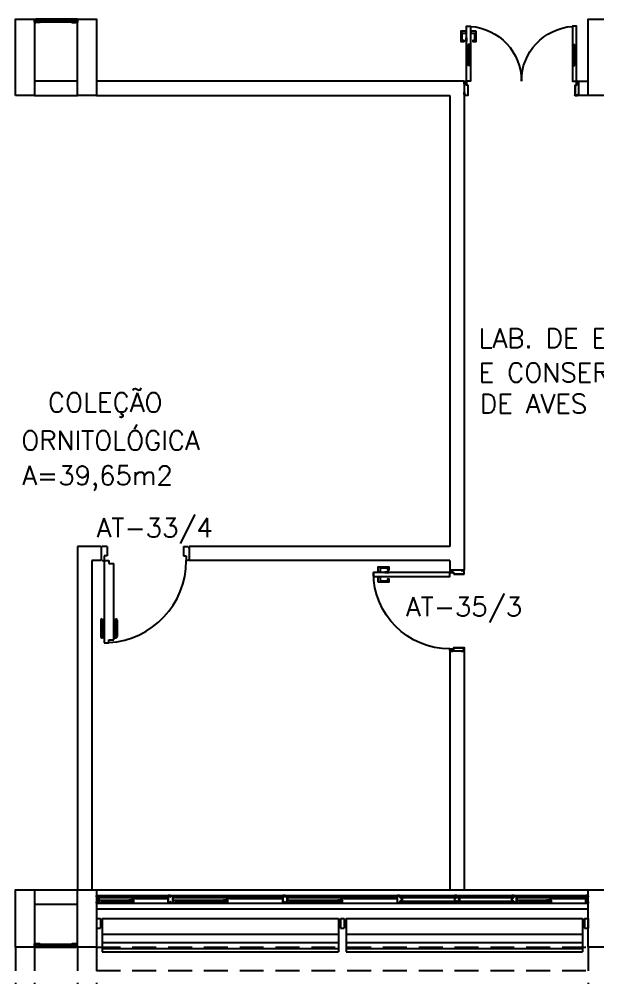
# Model space of a CAD drawing. Header units: millimetres. Extents: x 2686 to 2939, y 1294 to 1441.
# Drawn here: x 2772.31 to 2778.37, y 1304 to 1314.05 of the extents above; entities that cross this region are included whole.
import ezdxf

# ---------------------------------------------------------------- set-up
doc = ezdxf.new("R2010")
doc.units = ezdxf.units.MM
doc.linetypes.add('HIDDEN', pattern=[0.375, 0.25, -0.125])
for name, color, linetype in [('AR-ALV', 2, 'Continuous'), ('AR-ESQ', 1, 'Continuous'), ('AR-ESTC', 3, 'Continuous'), ('AR-PORTA', 1, 'Continuous'), ('AR-PROJ', 1, 'HIDDEN'), ('BR-LINHAS', 1, 'Continuous'), ('BR-MONTANTE', 242, 'Continuous'), ('BR-PAINEL', 1, 'Continuous'), ('BR-SUPORTE', 1, 'Continuous'), ('DT-ESQ-BAGUETE-C', 1, 'Continuous'), ('DT-ESQ-BAGUETE-V', 1, 'Continuous'), ('DT-ESQ-CHAPA DOBRADA-V', 1, 'Continuous'), ('DT-ESQ-MARCO-V', 1, 'Continuous'), ('DT-ESQ-PERFIL CADEIRA-C', 2, 'Continuous'), ('DT-ESQ-PERFIL CADEIRA-V', 2, 'Continuous'), ('DT-ESQ-PERFIL U SIMPLES-C', 2, 'Continuous'), ('DT-ESQ-PERFIL U-C', 2, 'Continuous'), ('DT-ESQ-PERFIL U-V', 1, 'Continuous'), ('DT-ESQ-VENEZIANA-C', 1, 'Continuous'), ('DT-ESQ-VENEZIANA-V', 1, 'Continuous'), ('DT-ESQ-VIDRO-C', 2, 'Continuous'), ('DT-ESQ-VIDRO-V', 71, 'Continuous'), ('DT-TXTMOD', 1, 'Continuous'), ('ENDEREÇO', 2, 'Continuous'), ('maçaneta', 1, 'Continuous'), ('mov', 1, 'Continuous'), ('PG-PROJ', 1, 'HIDDEN'), ('PM-PERFIL U-C', 2, 'Continuous'), ('PM-VIDRO', 2, 'Continuous'), ('pm1', 2, 'Continuous'), ('pm2', 2, 'Continuous'), ('TEXTO', 2, 'Continuous'), ('Área', 2, 'Continuous')]:
    doc.layers.add(name, color=color, linetype=linetype)
doc.styles.add('S10', font='simplex.shx', dxfattribs={"height": 0.1})
doc.styles.add('UNB-100', font='simplex.shx', dxfattribs={"height": 0.2})
doc.styles.add('UNB1-100', font='simplex.shx', dxfattribs={"height": 0.2})

# ---------------------------------------------------------------- blocks, each defined once
blk = doc.blocks.new('pe80-alv-01p')
at = {"layer": 'maçaneta'}
for p, q in [((-0.165, 0.775), (-0.165, 0.945)), ((-0.13, 0.96), (-0.15, 0.96)), ((-0.15, 0.76), (-0.15, 0.945)), ((-0.13, 0.945), (-0.15, 0.945)), ((-0.03, 0.96), (-0.01, 0.96)), ((-0.03, 0.945), (-0.01, 0.945)), ((-0.01, 0.76), (-0.01, 0.945)), ((0.005, 0.775), (0.005, 0.945))]:
    blk.add_line(p, q, dxfattribs=at)
for centre, start, end in [((-0.15, 0.945), 90, 180), ((-0.01, 0.945), 360, 90), ((-0.15, 0.775), 180, 270), ((-0.01, 0.775), 270, 360)]:
    blk.add_arc(centre, 0.015, start, end, dxfattribs=at)
at = {"layer": 'mov'}
blk.add_arc((-0.03, 0.15), 0.86, 93.333, 180, dxfattribs=at)
at = {"layer": 'pm1'}
for p, q in [((-0.03, 1.01), (-0.08, 1.01)), ((-0.08, 1.01), (-0.08, 0.98)), ((-0.03, 1.01), (-0.03, 1.01)), ((-0.03, 0.15), (-0.03, 1.01)), ((-0.13, 0.98), (-0.13, 0.18)), ((-0.08, 0.98), (-0.13, 0.98)), ((-0.91, 0.14), (-0.92, 0.14)), ((-0.92, 0.01), (-0.92, 0.14)), ((-0.91, 0.15), (-0.89, 0.15)), ((-0.91, 0.15), (-0.91, 0.14)), ((-0.89, 0.1), (-0.89, 0.15)), ((-0.08, 0.18), (-0.13, 0.18)), ((-0.08, 0.15), (-0.08, 0.18)), ((-0.03, 0.15), (-0.08, 0.15)), ((-0.01, 0.15), (-0.03, 0.15)), ((-0.03, 0.1), (-0.03, 0.15)), ((-0.03, 0.15), (-0.03, 0.15)), ((-0.01, 0.15), (-0.01, 0.14)), ((0.01, 0.15), (0.01, 0.15)), ((-0.91, 0.01), (-0.92, 0.01)), ((-0.91, 0), (-0.91, 0.01)), ((-0.86, 0.1), (-0.89, 0.1)), ((-0.86, 0), (-0.86, 0.1)), ((-0.86, 0), (-0.86, 0)), ((-0.06, 0), (-0.06, 0.1)), ((-0.06, 0.1), (-0.03, 0.1)), ((-0.06, 0), (-0.06, 0)), ((-0.06, 0), (-0.01, 0)), ((-0.01, 0), (-0.01, 0.01)), ((-0.86, 0), (-0.91, 0))]:
    blk.add_line(p, q, dxfattribs=at)
at = {"layer": 'pm2'}
for p, q in [((-0.01, 0.14), (0, 0.14)), ((0, 0.01), (0, 0.14)), ((-0.01, 0.01), (0, 0.01))]:
    blk.add_line(p, q, dxfattribs=at)
blk = doc.blocks.new('EF35-P')
at = {"layer": 'DT-ESQ-BAGUETE-C', "ltscale": 0.1}
for points in [[(0.422, -0.08), (0.409, -0.08), (0.409, -0.078), (0.422, -0.078, 0.414214), (0.422, -0.078), (0.422, -0.067, 0.414214), (0.422, -0.067), (0.409, -0.067), (0.409, -0.065), (0.422, -0.065, -0.414214), (0.424, -0.067), (0.424, -0.078, -0.414214)], [(0.702, -0.08), (0.715, -0.08), (0.715, -0.078), (0.702, -0.078, -0.414214), (0.702, -0.078), (0.702, -0.067, -0.414214), (0.702, -0.067), (0.715, -0.067), (0.715, -0.065), (0.702, -0.065, 0.414214), (0.7, -0.067), (0.7, -0.078, 0.414214)], [(1.41, -0.08), (1.396, -0.08), (1.396, -0.078), (1.409, -0.078, 0.414214), (1.41, -0.078), (1.41, -0.067, 0.414214), (1.409, -0.067), (1.396, -0.067), (1.396, -0.065), (1.41, -0.065, -0.414214), (1.411, -0.067), (1.411, -0.078, -0.414214)], [(1.901, -0.08), (1.915, -0.08), (1.915, -0.078), (1.902, -0.078, -0.414214), (1.901, -0.078), (1.901, -0.067, -0.414214), (1.902, -0.067), (1.915, -0.067), (1.915, -0.065), (1.901, -0.065, 0.414214), (1.9, -0.067), (1.9, -0.078, 0.414214)], [(2.61, -0.08), (2.596, -0.08), (2.596, -0.078), (2.609, -0.078, 0.414214), (2.61, -0.078), (2.61, -0.067, 0.414214), (2.609, -0.067), (2.596, -0.067), (2.596, -0.065), (2.61, -0.065, -0.414214), (2.611, -0.067), (2.611, -0.078, -0.414214)], [(3.101, -0.08), (3.115, -0.08), (3.115, -0.078), (3.102, -0.078, -0.414214), (3.101, -0.078), (3.101, -0.067, -0.414214), (3.102, -0.067), (3.115, -0.067), (3.115, -0.065), (3.101, -0.065, 0.414214), (3.1, -0.067), (3.1, -0.078, 0.414214)], [(4.797, -0.08), (4.784, -0.08), (4.784, -0.078), (4.797, -0.078, 0.414214), (4.797, -0.078), (4.797, -0.067, 0.414214), (4.797, -0.067), (4.784, -0.067), (4.784, -0.065), (4.797, -0.065, -0.414214), (4.799, -0.067), (4.799, -0.078, -0.414214)], [(5.076, -0.08), (5.09, -0.08), (5.09, -0.078), (5.077, -0.078, -0.414214), (5.076, -0.078), (5.076, -0.067, -0.414214), (5.077, -0.067), (5.09, -0.067), (5.09, -0.065), (5.076, -0.065, 0.414214), (5.075, -0.067), (5.075, -0.078, 0.414214)], [(0.073, -0.125), (0.06, -0.125), (0.06, -0.124), (0.073, -0.124, 0.414214), (0.073, -0.123), (0.073, -0.112, 0.414214), (0.073, -0.112), (0.06, -0.112), (0.06, -0.11), (0.073, -0.11, -0.414214), (0.075, -0.112), (0.075, -0.124, -0.414214)], [(0.339, -0.125), (0.352, -0.125), (0.352, -0.124), (0.339, -0.124, -0.414214), (0.339, -0.123), (0.339, -0.112, -0.414214), (0.339, -0.112), (0.352, -0.112), (0.352, -0.11), (0.339, -0.11, 0.414214), (0.337, -0.112), (0.337, -0.124, 0.414214)], [(0.848, -0.125), (0.835, -0.125), (0.835, -0.124), (0.848, -0.124, 0.414214), (0.848, -0.123), (0.848, -0.112, 0.414214), (0.848, -0.112), (0.835, -0.112), (0.835, -0.11), (0.848, -0.11, -0.414214), (0.85, -0.112), (0.85, -0.124, -0.414214)], [(1.326, -0.125), (1.34, -0.125), (1.34, -0.124), (1.327, -0.124, -0.414214), (1.326, -0.123), (1.326, -0.112, -0.414214), (1.327, -0.112), (1.34, -0.112), (1.34, -0.11), (1.326, -0.11, 0.414214), (1.325, -0.112), (1.325, -0.124, 0.414214)], [(2.048, -0.125), (2.035, -0.125), (2.035, -0.124), (2.048, -0.124, 0.414214), (2.048, -0.123), (2.048, -0.112, 0.414214), (2.048, -0.112), (2.035, -0.112), (2.035, -0.11), (2.048, -0.11, -0.414214), (2.05, -0.112), (2.05, -0.124, -0.414214)], [(2.526, -0.125), (2.54, -0.125), (2.54, -0.124), (2.527, -0.124, -0.414214), (2.526, -0.123), (2.526, -0.112, -0.414214), (2.527, -0.112), (2.54, -0.112), (2.54, -0.11), (2.526, -0.11, 0.414214), (2.525, -0.112), (2.525, -0.124, 0.414214)], [(4.448, -0.125), (4.435, -0.125), (4.435, -0.124), (4.448, -0.124, 0.414214), (4.448, -0.123), (4.448, -0.112, 0.414214), (4.448, -0.112), (4.435, -0.112), (4.435, -0.11), (4.448, -0.11, -0.414214), (4.45, -0.112), (4.45, -0.124, -0.414214)], [(4.714, -0.125), (4.727, -0.125), (4.727, -0.124), (4.714, -0.124, -0.414214), (4.714, -0.123), (4.714, -0.112, -0.414214), (4.714, -0.112), (4.727, -0.112), (4.727, -0.11), (4.714, -0.11, 0.414214), (4.712, -0.112), (4.712, -0.124, 0.414214)]]:
    blk.add_lwpolyline(points, format="xyb", close=True, dxfattribs=at)
at = {"layer": 'DT-ESQ-BAGUETE-V', "ltscale": 0.1}
for p, q in [((0.422, -0.065), (0.702, -0.065)), ((1.41, -0.065), (1.901, -0.065)), ((2.61, -0.065), (3.101, -0.065)), ((4.797, -0.065), (5.076, -0.065)), ((0.073, -0.11), (0.339, -0.11)), ((0.848, -0.11), (1.326, -0.11)), ((2.048, -0.11), (2.526, -0.11)), ((4.448, -0.11), (4.714, -0.11))]:
    blk.add_line(p, q, dxfattribs=at)
at = {"layer": 'DT-ESQ-CHAPA DOBRADA-V', "ltscale": 0.1}
for p, q in [((0.025, -0.077), (0.374, -0.077)), ((0.025, -0.08), (0.374, -0.08)), ((0.8, -0.077), (1.361, -0.077)), ((0.8, -0.08), (1.361, -0.08)), ((2, -0.077), (2.561, -0.077)), ((2, -0.08), (2.561, -0.08)), ((4.4, -0.077), (4.749, -0.077)), ((4.4, -0.08), (4.749, -0.08))]:
    blk.add_line(p, q, dxfattribs=at)
at = {"layer": 'DT-ESQ-MARCO-V', "ltscale": 0.1}
for p, q in [((3.198, -0.06), (3.751, -0.06)), ((3.798, -0.06), (4.351, -0.06)), ((3.198, -0.14), (3.751, -0.14)), ((3.798, -0.14), (4.351, -0.14))]:
    blk.add_line(p, q, dxfattribs=at)
at = {"layer": 'DT-ESQ-PERFIL CADEIRA-C', "ltscale": 0.1}
for p, q in [((0.376, -0.088), (0.422, -0.088)), ((0.75, -0.088), (0.702, -0.088)), ((1.363, -0.088), (1.41, -0.088)), ((1.95, -0.088), (1.901, -0.088)), ((2.563, -0.088), (2.61, -0.088)), ((3.15, -0.088), (3.101, -0.088)), ((4.751, -0.088), (4.797, -0.088)), ((5.125, -0.088), (5.076, -0.088)), ((0.025, -0.134), (0.073, -0.134)), ((0.385, -0.134), (0.339, -0.134)), ((0.8, -0.134), (0.848, -0.134)), ((1.373, -0.134), (1.326, -0.134)), ((2, -0.134), (2.048, -0.134)), ((2.573, -0.134), (2.526, -0.134)), ((4.4, -0.134), (4.448, -0.134)), ((4.76, -0.134), (4.714, -0.134))]:
    blk.add_line(p, q, dxfattribs=at)
for points in [[(0.422, -0.087, -1), (0.422, -0.09), (0.376, -0.09, -0.414214), (0.374, -0.088), (0.374, -0.067, -0.414214), (0.376, -0.065), (0.407, -0.065, -0.414214), (0.409, -0.067), (0.409, -0.087)], [(0.409, -0.088, -0.198913), (0.408, -0.088, -0.198913), (0.407, -0.087), (0.407, -0.067, 0.414214), (0.407, -0.067), (0.376, -0.067, 0.414214), (0.375, -0.067), (0.375, -0.088, 0.414214), (0.376, -0.088)], [(0.702, -0.09), (0.75, -0.09), (0.75, -0.088), (0.715, -0.088, 0.198912), (0.716, -0.088, 0.198913), (0.716, -0.087), (0.716, -0.067, -0.414214), (0.717, -0.067), (0.75, -0.067), (0.75, -0.065), (0.716, -0.065, 0.414214), (0.715, -0.067), (0.715, -0.078), (0.715, -0.08), (0.715, -0.087), (0.702, -0.087, 1)], [(1.41, -0.087, -1), (1.41, -0.09), (1.363, -0.09, -0.414214), (1.361, -0.088), (1.361, -0.067, -0.414214), (1.363, -0.065), (1.395, -0.065, -0.414214), (1.396, -0.067), (1.396, -0.087)], [(1.396, -0.088, -0.198913), (1.395, -0.088, -0.198913), (1.395, -0.087), (1.395, -0.067, 0.414214), (1.394, -0.067), (1.363, -0.067, 0.414214), (1.363, -0.067), (1.363, -0.088, 0.414214), (1.363, -0.088)], [(1.901, -0.09), (1.95, -0.09), (1.95, -0.088), (1.915, -0.088, 0.198912), (1.916, -0.088, 0.198913), (1.916, -0.087), (1.916, -0.067, -0.414214), (1.917, -0.067), (1.95, -0.067), (1.95, -0.065), (1.916, -0.065, 0.414214), (1.915, -0.067), (1.915, -0.078), (1.915, -0.08), (1.915, -0.087), (1.901, -0.087, 1)], [(2.61, -0.087, -1), (2.61, -0.09), (2.563, -0.09, -0.414214), (2.561, -0.088), (2.561, -0.067, -0.414214), (2.563, -0.065), (2.595, -0.065, -0.414214), (2.596, -0.067), (2.596, -0.087)], [(2.596, -0.088, -0.198913), (2.595, -0.088, -0.198913), (2.595, -0.087), (2.595, -0.067, 0.414214), (2.594, -0.067), (2.563, -0.067, 0.414214), (2.563, -0.067), (2.563, -0.088, 0.414214), (2.563, -0.088)], [(3.101, -0.09), (3.15, -0.09), (3.15, -0.088), (3.115, -0.088, 0.198912), (3.116, -0.088, 0.198913), (3.116, -0.087), (3.116, -0.067, -0.414214), (3.117, -0.067), (3.15, -0.067), (3.15, -0.065), (3.116, -0.065, 0.414214), (3.115, -0.067), (3.115, -0.078), (3.115, -0.08), (3.115, -0.087), (3.101, -0.087, 1)], [(4.797, -0.087, -1), (4.797, -0.09), (4.751, -0.09, -0.414214), (4.749, -0.088), (4.749, -0.067, -0.414214), (4.751, -0.065), (4.782, -0.065, -0.414214), (4.784, -0.067), (4.784, -0.087)], [(4.784, -0.088, -0.198913), (4.783, -0.088, -0.198913), (4.782, -0.087), (4.782, -0.067, 0.414214), (4.782, -0.067), (4.751, -0.067, 0.414214), (4.75, -0.067), (4.75, -0.088, 0.414214), (4.751, -0.088)], [(5.076, -0.09), (5.125, -0.09), (5.125, -0.088), (5.09, -0.088, 0.198912), (5.091, -0.088, 0.198913), (5.091, -0.087), (5.091, -0.067, -0.414214), (5.092, -0.067), (5.125, -0.067), (5.125, -0.065), (5.091, -0.065, 0.414214), (5.09, -0.067), (5.09, -0.078), (5.09, -0.08), (5.09, -0.087), (5.076, -0.087, 1)], [(0.073, -0.135), (0.025, -0.135), (0.025, -0.134), (0.06, -0.134, -0.198912), (0.059, -0.133, -0.198913), (0.058, -0.132), (0.058, -0.112, 0.414214), (0.058, -0.112), (0.025, -0.112), (0.025, -0.11), (0.058, -0.11, -0.414214), (0.06, -0.112), (0.06, -0.124), (0.06, -0.125), (0.06, -0.132), (0.073, -0.132, -1)], [(0.339, -0.132, 1), (0.339, -0.135), (0.385, -0.135, 0.414214), (0.387, -0.133), (0.387, -0.112, 0.414214), (0.385, -0.11), (0.354, -0.11, 0.414214), (0.352, -0.112), (0.352, -0.132)], [(0.352, -0.134, 0.198913), (0.354, -0.133, 0.198913), (0.354, -0.132), (0.354, -0.112, -0.414214), (0.354, -0.112), (0.385, -0.112, -0.414214), (0.386, -0.112), (0.386, -0.133, -0.414214), (0.385, -0.134)], [(0.848, -0.135), (0.8, -0.135), (0.8, -0.134), (0.835, -0.134, -0.198912), (0.834, -0.133, -0.198913), (0.833, -0.132), (0.833, -0.112, 0.414214), (0.833, -0.112), (0.8, -0.112), (0.8, -0.11), (0.833, -0.11, -0.414214), (0.835, -0.112), (0.835, -0.124), (0.835, -0.125), (0.835, -0.132), (0.848, -0.132, -1)], [(1.326, -0.132, 1), (1.326, -0.135), (1.373, -0.135, 0.414214), (1.375, -0.133), (1.375, -0.112, 0.414214), (1.373, -0.11), (1.341, -0.11, 0.414214), (1.34, -0.112), (1.34, -0.132)], [(1.34, -0.134, 0.198913), (1.341, -0.133, 0.198913), (1.341, -0.132), (1.341, -0.112, -0.414214), (1.342, -0.112), (1.373, -0.112, -0.414214), (1.373, -0.112), (1.373, -0.133, -0.414214), (1.373, -0.134)], [(2.048, -0.135), (2, -0.135), (2, -0.134), (2.035, -0.134, -0.198912), (2.034, -0.133, -0.198913), (2.033, -0.132), (2.033, -0.112, 0.414214), (2.033, -0.112), (2, -0.112), (2, -0.11), (2.033, -0.11, -0.414214), (2.035, -0.112), (2.035, -0.124), (2.035, -0.125), (2.035, -0.132), (2.048, -0.132, -1)], [(2.526, -0.132, 1), (2.526, -0.135), (2.573, -0.135, 0.414214), (2.575, -0.133), (2.575, -0.112, 0.414214), (2.573, -0.11), (2.541, -0.11, 0.414214), (2.54, -0.112), (2.54, -0.132)], [(2.54, -0.134, 0.198913), (2.541, -0.133, 0.198913), (2.541, -0.132), (2.541, -0.112, -0.414214), (2.542, -0.112), (2.573, -0.112, -0.414214), (2.573, -0.112), (2.573, -0.133, -0.414214), (2.573, -0.134)], [(4.448, -0.135), (4.4, -0.135), (4.4, -0.134), (4.435, -0.134, -0.198912), (4.434, -0.133, -0.198913), (4.433, -0.132), (4.433, -0.112, 0.414214), (4.433, -0.112), (4.4, -0.112), (4.4, -0.11), (4.433, -0.11, -0.414214), (4.435, -0.112), (4.435, -0.124), (4.435, -0.125), (4.435, -0.132), (4.448, -0.132, -1)], [(4.714, -0.132, 1), (4.714, -0.135), (4.76, -0.135, 0.414214), (4.762, -0.133), (4.762, -0.112, 0.414214), (4.76, -0.11), (4.729, -0.11, 0.414214), (4.727, -0.112), (4.727, -0.132)], [(4.727, -0.134, 0.198913), (4.729, -0.133, 0.198913), (4.729, -0.132), (4.729, -0.112, -0.414214), (4.729, -0.112), (4.76, -0.112, -0.414214), (4.761, -0.112), (4.761, -0.133, -0.414214), (4.76, -0.134)]]:
    blk.add_lwpolyline(points, format="xyb", close=True, dxfattribs=at)
at = {"layer": 'DT-ESQ-PERFIL CADEIRA-V', "ltscale": 0.1}
for p, q in [((0.407, -0.09), (0.702, -0.09)), ((1.395, -0.09), (1.901, -0.09)), ((2.595, -0.09), (3.101, -0.09)), ((4.782, -0.09), (5.076, -0.09)), ((0.073, -0.135), (0.339, -0.135)), ((0.848, -0.135), (1.326, -0.135)), ((2.048, -0.135), (2.526, -0.135)), ((4.448, -0.135), (4.714, -0.135))]:
    blk.add_line(p, q, dxfattribs=at)
at = {"layer": 'DT-ESQ-PERFIL U SIMPLES-C', "ltscale": 0.1}
for points in [[(0.376, -0.102), (0.384, -0.102), (0.384, -0.1), (0.376, -0.1, -0.414214), (0.375, -0.1), (0.375, -0.092, -0.414214), (0.376, -0.091), (0.384, -0.091), (0.384, -0.09), (0.376, -0.09, 0.414214), (0.374, -0.092), (0.374, -0.1, 0.414214)], [(0.385, -0.098), (0.377, -0.098), (0.377, -0.1), (0.385, -0.1, -0.414214), (0.386, -0.1), (0.386, -0.108, -0.414214), (0.385, -0.108), (0.377, -0.108), (0.377, -0.11), (0.385, -0.11, 0.414214), (0.387, -0.108), (0.387, -0.1, 0.414214)], [(1.363, -0.102), (1.371, -0.102), (1.371, -0.1), (1.363, -0.1, -0.414214), (1.363, -0.1), (1.363, -0.092, -0.414214), (1.363, -0.091), (1.371, -0.091), (1.371, -0.09), (1.363, -0.09, 0.414214), (1.361, -0.092), (1.361, -0.1, 0.414214)], [(1.373, -0.098), (1.365, -0.098), (1.365, -0.1), (1.373, -0.1, -0.414214), (1.373, -0.1), (1.373, -0.108, -0.414214), (1.373, -0.108), (1.365, -0.108), (1.365, -0.11), (1.373, -0.11, 0.414214), (1.375, -0.108), (1.375, -0.1, 0.414214)], [(2.563, -0.102), (2.571, -0.102), (2.571, -0.1), (2.563, -0.1, -0.414214), (2.563, -0.1), (2.563, -0.092, -0.414214), (2.563, -0.091), (2.571, -0.091), (2.571, -0.09), (2.563, -0.09, 0.414214), (2.561, -0.092), (2.561, -0.1, 0.414214)], [(2.573, -0.098), (2.565, -0.098), (2.565, -0.1), (2.573, -0.1, -0.414214), (2.573, -0.1), (2.573, -0.108, -0.414214), (2.573, -0.108), (2.565, -0.108), (2.565, -0.11), (2.573, -0.11, 0.414214), (2.575, -0.108), (2.575, -0.1, 0.414214)], [(4.751, -0.102), (4.759, -0.102), (4.759, -0.1), (4.751, -0.1, -0.414214), (4.75, -0.1), (4.75, -0.092, -0.414214), (4.751, -0.091), (4.759, -0.091), (4.759, -0.09), (4.751, -0.09, 0.414214), (4.749, -0.092), (4.749, -0.1, 0.414214)], [(4.76, -0.098), (4.752, -0.098), (4.752, -0.1), (4.76, -0.1, -0.414214), (4.761, -0.1), (4.761, -0.108, -0.414214), (4.76, -0.108), (4.752, -0.108), (4.752, -0.11), (4.76, -0.11, 0.414214), (4.762, -0.108), (4.762, -0.1, 0.414214)]]:
    blk.add_lwpolyline(points, format="xyb", close=True, dxfattribs=at)
at = {"layer": 'DT-ESQ-PERFIL U-C', "ltscale": 0.1}
for points in [[(0, -0.062, -0.414214), (0.001, -0.06), (0.023, -0.06, -0.414214), (0.025, -0.062), (0.025, -0.138, -0.414214), (0.023, -0.14), (0.001, -0.14, -0.414214), (0, -0.138), (0, -0.125), (0.001, -0.125), (0.001, -0.138, 0.414214), (0.002, -0.138), (0.023, -0.138, 0.414214), (0.023, -0.138), (0.023, -0.062, 0.414214), (0.023, -0.062), (0.002, -0.062, 0.414214), (0.001, -0.062), (0.001, -0.075), (0, -0.075)], [(0.775, -0.062, 0.414214), (0.773, -0.06), (0.751, -0.06, 0.414214), (0.75, -0.062), (0.75, -0.138, 0.414214), (0.751, -0.14), (0.773, -0.14, 0.414214), (0.775, -0.138), (0.775, -0.125), (0.773, -0.125), (0.773, -0.138, -0.414214), (0.773, -0.138), (0.752, -0.138, -0.414214), (0.751, -0.138), (0.751, -0.062, -0.414214), (0.752, -0.062), (0.773, -0.062, -0.414214), (0.773, -0.062), (0.773, -0.075), (0.775, -0.075)], [(0.775, -0.062, -0.414214), (0.776, -0.06), (0.798, -0.06, -0.414214), (0.8, -0.062), (0.8, -0.138, -0.414214), (0.798, -0.14), (0.776, -0.14, -0.414214), (0.775, -0.138), (0.775, -0.125), (0.776, -0.125), (0.776, -0.138, 0.414214), (0.777, -0.138), (0.798, -0.138, 0.414214), (0.798, -0.138), (0.798, -0.062, 0.414214), (0.798, -0.062), (0.777, -0.062, 0.414214), (0.776, -0.062), (0.776, -0.075), (0.775, -0.075)], [(1.975, -0.062, 0.414214), (1.973, -0.06), (1.951, -0.06, 0.414214), (1.95, -0.062), (1.95, -0.138, 0.414214), (1.951, -0.14), (1.973, -0.14, 0.414214), (1.975, -0.138), (1.975, -0.125), (1.973, -0.125), (1.973, -0.138, -0.414214), (1.973, -0.138), (1.952, -0.138, -0.414214), (1.951, -0.138), (1.951, -0.062, -0.414214), (1.952, -0.062), (1.973, -0.062, -0.414214), (1.973, -0.062), (1.973, -0.075), (1.975, -0.075)], [(1.975, -0.062, -0.414214), (1.976, -0.06), (1.998, -0.06, -0.414214), (2, -0.062), (2, -0.138, -0.414214), (1.998, -0.14), (1.976, -0.14, -0.414214), (1.975, -0.138), (1.975, -0.125), (1.976, -0.125), (1.976, -0.138, 0.414214), (1.977, -0.138), (1.998, -0.138, 0.414214), (1.998, -0.138), (1.998, -0.062, 0.414214), (1.998, -0.062), (1.977, -0.062, 0.414214), (1.976, -0.062), (1.976, -0.075), (1.975, -0.075)], [(3.175, -0.062, 0.414214), (3.173, -0.06), (3.151, -0.06, 0.414214), (3.15, -0.062), (3.15, -0.138, 0.414214), (3.151, -0.14), (3.173, -0.14, 0.414214), (3.175, -0.138), (3.175, -0.125), (3.173, -0.125), (3.173, -0.138, -0.414214), (3.173, -0.138), (3.152, -0.138, -0.414214), (3.151, -0.138), (3.151, -0.062, -0.414214), (3.152, -0.062), (3.173, -0.062, -0.414214), (3.173, -0.062), (3.173, -0.075), (3.175, -0.075)], [(3.2, -0.129), (3.2, -0.138, -0.414214), (3.198, -0.14), (3.176, -0.14, -0.414214), (3.175, -0.138), (3.175, -0.125), (3.176, -0.125), (3.176, -0.138, 0.414214), (3.177, -0.138), (3.198, -0.138, 0.414214), (3.198, -0.138), (3.198, -0.129), (3.185, -0.129, -0.414214), (3.184, -0.127), (3.184, -0.117, -0.414214), (3.185, -0.116), (3.198, -0.116), (3.198, -0.084), (3.185, -0.084, -0.414214), (3.184, -0.083), (3.184, -0.073, -0.414214), (3.185, -0.071), (3.198, -0.071), (3.198, -0.062, 0.414214), (3.198, -0.062), (3.177, -0.062, 0.414214), (3.176, -0.062), (3.176, -0.075), (3.175, -0.075), (3.175, -0.062, -0.414214), (3.176, -0.06), (3.198, -0.06, -0.414214), (3.2, -0.062), (3.2, -0.071, -0.414214), (3.198, -0.073), (3.185, -0.073), (3.185, -0.083), (3.198, -0.083), (3.198, -0.083, -0.414214), (3.2, -0.084), (3.2, -0.116, -0.414214), (3.198, -0.117), (3.198, -0.117), (3.185, -0.117), (3.185, -0.127), (3.198, -0.127, -0.414214)], [(3.75, -0.129), (3.75, -0.138, 0.414214), (3.751, -0.14), (3.773, -0.14, 0.414214), (3.775, -0.138), (3.775, -0.125), (3.773, -0.125), (3.773, -0.138, -0.414214), (3.773, -0.138), (3.752, -0.138, -0.414214), (3.751, -0.138), (3.751, -0.129), (3.764, -0.129, 0.414214), (3.766, -0.127), (3.766, -0.117, 0.414214), (3.764, -0.116), (3.751, -0.116), (3.751, -0.084), (3.764, -0.084, 0.414214), (3.766, -0.083), (3.766, -0.073, 0.414214), (3.764, -0.071), (3.751, -0.071), (3.751, -0.062, -0.414214), (3.752, -0.062), (3.773, -0.062, -0.414214), (3.773, -0.062), (3.773, -0.075), (3.775, -0.075), (3.775, -0.062, 0.414214), (3.773, -0.06), (3.751, -0.06, 0.414214), (3.75, -0.062), (3.75, -0.071, 0.414214), (3.751, -0.073), (3.764, -0.073), (3.764, -0.083), (3.751, -0.083), (3.751, -0.083, 0.414214), (3.75, -0.084), (3.75, -0.116, 0.414214), (3.751, -0.117), (3.751, -0.117), (3.764, -0.117), (3.764, -0.127), (3.751, -0.127, 0.414214)], [(3.8, -0.129), (3.8, -0.138, -0.414214), (3.798, -0.14), (3.776, -0.14, -0.414214), (3.775, -0.138), (3.775, -0.125), (3.776, -0.125), (3.776, -0.138, 0.414214), (3.777, -0.138), (3.798, -0.138, 0.414214), (3.798, -0.138), (3.798, -0.129), (3.785, -0.129, -0.414214), (3.784, -0.127), (3.784, -0.117, -0.414214), (3.785, -0.116), (3.798, -0.116), (3.798, -0.084), (3.785, -0.084, -0.414214), (3.784, -0.083), (3.784, -0.073, -0.414214), (3.785, -0.071), (3.798, -0.071), (3.798, -0.062, 0.414214), (3.798, -0.062), (3.777, -0.062, 0.414214), (3.776, -0.062), (3.776, -0.075), (3.775, -0.075), (3.775, -0.062, -0.414214), (3.776, -0.06), (3.798, -0.06, -0.414214), (3.8, -0.062), (3.8, -0.071, -0.414214), (3.798, -0.073), (3.785, -0.073), (3.785, -0.083), (3.798, -0.083), (3.798, -0.083, -0.414214), (3.8, -0.084), (3.8, -0.116, -0.414214), (3.798, -0.117), (3.798, -0.117), (3.785, -0.117), (3.785, -0.127), (3.798, -0.127, -0.414214)], [(4.35, -0.129), (4.35, -0.138, 0.414214), (4.351, -0.14), (4.373, -0.14, 0.414214), (4.375, -0.138), (4.375, -0.125), (4.373, -0.125), (4.373, -0.138, -0.414214), (4.373, -0.138), (4.352, -0.138, -0.414214), (4.351, -0.138), (4.351, -0.129), (4.364, -0.129, 0.414214), (4.366, -0.127), (4.366, -0.117, 0.414214), (4.364, -0.116), (4.351, -0.116), (4.351, -0.084), (4.364, -0.084, 0.414214), (4.366, -0.083), (4.366, -0.073, 0.414214), (4.364, -0.071), (4.351, -0.071), (4.351, -0.062, -0.414214), (4.352, -0.062), (4.373, -0.062, -0.414214), (4.373, -0.062), (4.373, -0.075), (4.375, -0.075), (4.375, -0.062, 0.414214), (4.373, -0.06), (4.351, -0.06, 0.414214), (4.35, -0.062), (4.35, -0.071, 0.414214), (4.351, -0.073), (4.364, -0.073), (4.364, -0.083), (4.351, -0.083), (4.351, -0.083, 0.414214), (4.35, -0.084), (4.35, -0.116, 0.414214), (4.351, -0.117), (4.351, -0.117), (4.364, -0.117), (4.364, -0.127), (4.351, -0.127, 0.414214)], [(4.375, -0.062, -0.414214), (4.376, -0.06), (4.398, -0.06, -0.414214), (4.4, -0.062), (4.4, -0.138, -0.414214), (4.398, -0.14), (4.376, -0.14, -0.414214), (4.375, -0.138), (4.375, -0.125), (4.376, -0.125), (4.376, -0.138, 0.414214), (4.377, -0.138), (4.398, -0.138, 0.414214), (4.398, -0.138), (4.398, -0.062, 0.414214), (4.398, -0.062), (4.377, -0.062, 0.414214), (4.376, -0.062), (4.376, -0.075), (4.375, -0.075)], [(5.15, -0.062, 0.414214), (5.148, -0.06), (5.126, -0.06, 0.414214), (5.125, -0.062), (5.125, -0.138, 0.414214), (5.126, -0.14), (5.148, -0.14, 0.414214), (5.15, -0.138), (5.15, -0.125), (5.148, -0.125), (5.148, -0.138, -0.414214), (5.148, -0.138), (5.127, -0.138, -0.414214), (5.126, -0.138), (5.126, -0.062, -0.414214), (5.127, -0.062), (5.148, -0.062, -0.414214), (5.148, -0.062), (5.148, -0.075), (5.15, -0.075)]]:
    blk.add_lwpolyline(points, format="xyb", close=True, dxfattribs=at)
at = {"layer": 'DT-ESQ-PERFIL U-V', "ltscale": 0.1}
for p, q in [((0.023, -0.06), (0.751, -0.06)), ((0.798, -0.06), (1.951, -0.06)), ((1.998, -0.06), (3.151, -0.06)), ((4.398, -0.06), (5.126, -0.06)), ((0.023, -0.14), (0.751, -0.14)), ((0.798, -0.14), (1.951, -0.14)), ((1.998, -0.14), (3.151, -0.14)), ((4.398, -0.14), (5.126, -0.14))]:
    blk.add_line(p, q, dxfattribs=at)
at = {"layer": 'DT-ESQ-VIDRO-C', "ltscale": 0.1}
for points in [[(0.712, -0.085), (0.712, -0.082), (0.411, -0.082), (0.411, -0.085)], [(1.912, -0.085), (1.912, -0.082), (1.399, -0.082), (1.399, -0.085)], [(3.112, -0.085), (3.112, -0.082), (2.599, -0.082), (2.599, -0.085)], [(3.762, -0.081), (3.762, -0.075), (3.187, -0.075), (3.187, -0.081)], [(4.362, -0.081), (4.362, -0.075), (3.787, -0.075), (3.787, -0.081)], [(5.087, -0.085), (5.087, -0.082), (4.786, -0.082), (4.786, -0.085)], [(0.063, -0.13), (0.063, -0.127), (0.349, -0.127), (0.349, -0.13)], [(0.838, -0.13), (0.838, -0.127), (1.337, -0.127), (1.337, -0.13)], [(2.038, -0.13), (2.038, -0.127), (2.537, -0.127), (2.537, -0.13)], [(4.438, -0.13), (4.438, -0.127), (4.724, -0.127), (4.724, -0.13)]]:
    blk.add_lwpolyline(points, close=True, dxfattribs=at)
at = {"layer": 'DT-ESQ-VIDRO-V', "ltscale": 0.1}
for points in [[(3.762, -0.119), (3.762, -0.125), (3.187, -0.125), (3.187, -0.119)], [(4.362, -0.119), (4.362, -0.125), (3.787, -0.125), (3.787, -0.119)]]:
    blk.add_lwpolyline(points, close=True, dxfattribs=at)
at = {"layer": 'DT-TXTMOD', "ltscale": 0.1, "style": 'S10', "flags": 3}
for tag, p in [('M01', (0.025, -0.28)), ('M02', (0.325, -0.28)), ('M03', (0.627, -0.28)), ('M04', (0.929, -0.28)), ('M05', (1.231, -0.28)), ('M06', (1.532, -0.28)), ('M07', (1.834, -0.28)), ('M08', (2.136, -0.28)), ('M09', (2.438, -0.28)), ('M10', (2.739, -0.28)), ('M11', (3.041, -0.28)), ('M12', (3.343, -0.28)), ('M13', (3.645, -0.28)), ('M14', (3.946, -0.28)), ('M15', (4.248, -0.28)), ('M16', (4.55, -0.28)), ('M17', (4.852, -0.28))]:
    blk.add_attdef(tag, p, '', height=0.1, dxfattribs=at)
blk = doc.blocks.new('EF01-P')
at = {"layer": 'DT-ESQ-BAGUETE-C', "ltscale": 0.1}
for points in [[(0.002, 0.035), (0.015, 0.035), (0.015, 0.033), (0.002, 0.033), (0.002, 0.005), (0.015, 0.005), (0.015, 0.004), (0.002, 0.004, -0.414214), (0, 0.005), (0, 0.033, -0.414214)], [(0.448, 0.035), (0.435, 0.035), (0.435, 0.033), (0.448, 0.033), (0.448, 0.005), (0.435, 0.005), (0.435, 0.004), (0.448, 0.004, 0.414214), (0.45, 0.005), (0.45, 0.033, 0.414214)]]:
    blk.add_lwpolyline(points, format="xyb", close=True, dxfattribs=at)
at = {"layer": 'DT-ESQ-PERFIL CADEIRA-C', "ltscale": 0.1}
for points in [[(0.01, 0.002), (0.01, 0.003), (0.002, 0.003, 1), (0.002, 0), (0.015, 0, 0.414214), (0.016, 0.002), (0.016, 0.033), (0.043, 0.033)], [(0.043, 0.006), (0.018, 0.006), (0.018, 0.016), (0.016, 0.016), (0.016, 0.006, 0.414214), (0.018, 0.005), (0.043, 0.005), (0.056, 0.005, 1), (0.056, 0.008), (0.043, 0.008), (0.043, 0.02), (0.043, 0.032), (0.056, 0.032, 1), (0.056, 0.035), (0.043, 0.035), (0.016, 0.035, 0.414214), (0.015, 0.033), (0.015, 0.002), (0.002, 0.002)], [(0.041, 0.02), (0.041, 0.032, -0.414214), (0.043, 0.033), (0.056, 0.033)], [(0.041, 0.02), (0.041, 0.008, 0.414214), (0.043, 0.006), (0.056, 0.006)], [(0.407, 0.006), (0.432, 0.006), (0.432, 0.016), (0.433, 0.016), (0.433, 0.006, -0.414214), (0.432, 0.005), (0.407, 0.005), (0.394, 0.005, -1), (0.394, 0.008), (0.407, 0.008), (0.407, 0.02), (0.407, 0.032), (0.394, 0.032, -1), (0.394, 0.035), (0.407, 0.035), (0.433, 0.035, -0.414214), (0.435, 0.033), (0.435, 0.002), (0.448, 0.002)], [(0.408, 0.02), (0.408, 0.032, 0.414214), (0.407, 0.033), (0.394, 0.033)], [(0.408, 0.02), (0.408, 0.008, -0.414214), (0.407, 0.006), (0.394, 0.006)], [(0.44, 0.002), (0.44, 0.003), (0.448, 0.003, -1), (0.448, 0), (0.435, 0, -0.414214), (0.433, 0.002), (0.433, 0.033), (0.407, 0.033)]]:
    blk.add_lwpolyline(points, format="xyb", dxfattribs=at)
at = {"layer": 'DT-ESQ-PERFIL CADEIRA-V', "ltscale": 0.1}
blk.add_line((0.015, 0), (0.435, 0), dxfattribs=at)
at = {"layer": 'DT-ESQ-VENEZIANA-C', "ltscale": 0.1}
for p, q in [((0.043, 0.011), (0.407, 0.011)), ((0.043, 0.009), (0.407, 0.009))]:
    blk.add_line(p, q, dxfattribs=at)
at = {"layer": 'DT-ESQ-VENEZIANA-V', "ltscale": 0.1}
blk.add_line((0.043, 0.031), (0.407, 0.031), dxfattribs=at)
blk = doc.blocks.new('BR-MODULO1')
at = {"layer": 'BR-LINHAS'}
for p, q in [((0.06, -0.265), (2.535, -0.265)), ((2.615, -0.265), (5.09, -0.265)), ((0.06, -0.352), (2.535, -0.352)), ((2.615, -0.352), (5.09, -0.352)), ((0.06, -0.415), (2.535, -0.415)), ((2.615, -0.415), (5.09, -0.415))]:
    blk.add_line(p, q, dxfattribs=at)
at = {"layer": 'BR-MONTANTE'}
for p, q in [((0, -0.1), (0, -0.2)), ((0, -0.1), (0.04, -0.1)), ((0.04, -0.1), (0.04, -0.2)), ((2.555, -0.1), (2.595, -0.1)), ((2.555, -0.1), (2.555, -0.2)), ((2.595, -0.1), (2.595, -0.2)), ((5.11, -0.1), (5.11, -0.2)), ((5.11, -0.1), (5.15, -0.1)), ((5.15, -0.1), (5.15, -0.2)), ((0, -0.2), (0.04, -0.2)), ((2.555, -0.2), (2.595, -0.2)), ((5.11, -0.2), (5.15, -0.2))]:
    blk.add_line(p, q, dxfattribs=at)
at = {"layer": 'BR-PAINEL'}
for p, q in [((0.06, -0.1), (2.535, -0.1)), ((0.06, -0.1), (0.06, -0.45)), ((2.535, -0.1), (2.535, -0.45)), ((2.615, -0.1), (2.615, -0.45)), ((2.615, -0.1), (5.09, -0.1)), ((5.09, -0.1), (5.09, -0.45)), ((0.06, -0.45), (2.535, -0.45)), ((2.615, -0.45), (5.09, -0.45))]:
    blk.add_line(p, q, dxfattribs=at)
at = {"layer": 'BR-SUPORTE'}
for p, q in [((0.04, -0.14), (0.06, -0.14)), ((0.04, -0.16), (0.06, -0.16)), ((0.05, -0.14), (0.05, -0.16)), ((2.535, -0.14), (2.555, -0.14)), ((2.535, -0.16), (2.555, -0.16)), ((2.545, -0.14), (2.545, -0.16)), ((2.615, -0.14), (2.595, -0.14)), ((2.615, -0.16), (2.595, -0.16)), ((2.605, -0.14), (2.605, -0.16)), ((5.09, -0.14), (5.11, -0.14)), ((5.09, -0.16), (5.11, -0.16)), ((5.1, -0.14), (5.1, -0.16))]:
    blk.add_line(p, q, dxfattribs=at)
blk = doc.blocks.new('PG-MODULO1-PJ-B')
at = {"layer": 'PG-PROJ'}
for p, q in [((0, 0), (0, -3)), ((5.55, 0), (5.55, -3)), ((0.2, 0), (5.35, 0)), ((0.2, 0), (0.2, -3)), ((5.35, 0), (5.35, -3)), ((0.2, -0.245), (5.35, -0.245)), ((0.2, -0.555), (5.35, -0.555)), ((0.2, -0.685), (5.35, -0.685)), ((0.2, -0.995), (5.35, -0.995)), ((0.2, -1.125), (5.35, -1.125)), ((0.2, -1.435), (5.35, -1.435)), ((0.2, -1.565), (5.35, -1.565)), ((0.2, -1.875), (5.35, -1.875)), ((0.2, -2.005), (5.35, -2.005)), ((0.2, -2.315), (5.35, -2.315)), ((0.2, -2.445), (5.35, -2.445)), ((0.2, -2.755), (5.35, -2.755)), ((0.2, -3), (0, -3)), ((5.35, -3), (5.55, -3))]:
    blk.add_line(p, q, dxfattribs=at)
blk = doc.blocks.new('marco-d')
at = {"layer": 'PM-PERFIL U-C'}
for p, q in [((-0.013, 0), (-0.001, 0)), ((-0.025, -0.03), (-0.025, -0.011)), ((-0.023, -0.03), (-0.025, -0.03)), ((-0.023, -0.01), (-0.015, -0.01)), ((-0.014, -0.012), (-0.023, -0.012)), ((-0.023, -0.012), (-0.023, -0.03)), ((-0.015, -0.01), (-0.015, -0.001)), ((-0.002, -0.002), (-0.013, -0.002)), ((-0.013, -0.002), (-0.013, -0.01)), ((-0.002, -0.041), (-0.002, -0.002)), ((0.013, -0.043), (-0.001, -0.043)), ((0, -0.001), (0, -0.041)), ((0.013, -0.041), (0, -0.041)), ((0.013, -0.043), (0.013, -0.148)), ((0.015, -0.042), (0.015, -0.148)), ((-0.025, -0.138), (-0.025, -0.12)), ((-0.025, -0.12), (-0.023, -0.12)), ((-0.023, -0.12), (-0.023, -0.138)), ((-0.023, -0.138), (-0.014, -0.138)), ((-0.015, -0.14), (-0.023, -0.14)), ((-0.015, -0.148), (-0.015, -0.14)), ((-0.013, -0.139), (-0.013, -0.148)), ((-0.013, -0.148), (0.013, -0.148)), ((0.013, -0.15), (-0.013, -0.15))]:
    blk.add_line(p, q, dxfattribs=at)
for centre, start, end in [((-0.013, -0.001), 90, 180), ((-0.001, -0.001), 360, 90), ((-0.023, -0.011), 90, 180), ((-0.014, -0.01), 270, 0), ((-0.001, -0.041), 180, 270), ((0.013, -0.042), 0, 90), ((-0.023, -0.138), 180, 270), ((-0.013, -0.148), 180, 270), ((-0.014, -0.139), 0, 90), ((0.013, -0.148), 269.9386, 0)]:
    blk.add_arc(centre, 0.0015, start, end, dxfattribs=at)
blk = doc.blocks.new('marco-e')
at = {"layer": 'PM-PERFIL U-C'}
for p, q in [((-0.015, -0.043), (-0.015, -0.149)), ((-0.013, -0.041), (0, -0.041)), ((-0.013, -0.043), (0.001, -0.043)), ((-0.013, -0.043), (-0.013, -0.148)), ((0, -0.002), (0, -0.041)), ((0.014, 0), (0.002, 0)), ((0.002, -0.042), (0.002, -0.002)), ((0.002, -0.002), (0.013, -0.002)), ((0.013, -0.002), (0.013, -0.011)), ((0.015, -0.01), (0.015, -0.002)), ((0.024, -0.01), (0.015, -0.01)), ((0.015, -0.012), (0.023, -0.012)), ((0.023, -0.012), (0.023, -0.03)), ((0.023, -0.03), (0.025, -0.03)), ((0.025, -0.03), (0.025, -0.012)), ((0.013, -0.148), (-0.013, -0.148)), ((-0.013, -0.15), (0.014, -0.15)), ((0.013, -0.14), (0.013, -0.148)), ((0.023, -0.138), (0.015, -0.138)), ((0.015, -0.14), (0.024, -0.14)), ((0.015, -0.149), (0.015, -0.14)), ((0.025, -0.12), (0.023, -0.12)), ((0.023, -0.12), (0.023, -0.138)), ((0.025, -0.139), (0.025, -0.12))]:
    blk.add_line(p, q, dxfattribs=at)
for centre, start, end in [((-0.013, -0.043), 90, 180), ((0.002, -0.002), 90, 180), ((0.001, -0.042), 270, 0), ((0.015, -0.011), 180, 270), ((0.014, -0.002), 0, 90), ((0.024, -0.012), 0, 90), ((-0.013, -0.149), 180, 270.0614), ((0.015, -0.14), 90, 180), ((0.014, -0.149), 270, 0), ((0.024, -0.139), 270, 0)]:
    blk.add_arc(centre, 0.0015, start, end, dxfattribs=at)
blk = doc.blocks.new('PM6V-B')
at = {"layer": 'maçaneta'}
for points in [[(1.075, 0.675), (1.13, 0.675), (1.13, 0.655), (1.091, 0.655, 0.414214), (1.09, 0.654), (1.09, 0.575), (1.11, 0.575), (1.11, 0.565), (1.075, 0.565)], [(1.18, 0.675), (1.235, 0.675), (1.235, 0.565), (1.2, 0.565), (1.2, 0.575), (1.22, 0.575), (1.22, 0.654, 0.414214), (1.218, 0.655), (1.18, 0.655)]]:
    blk.add_lwpolyline(points, format="xyb", close=True, dxfattribs=at)
for points in [[(1.13, 0.565), (1.13, 0.605), (1.135, 0.605), (1.135, 0.565)], [(1.18, 0.565), (1.18, 0.605), (1.175, 0.605), (1.175, 0.565)]]:
    blk.add_lwpolyline(points, close=True, dxfattribs=at)
at = {"layer": 'mov'}
for centre, start, end in [((0.025, 0.151), 359.8606, 86.0112), ((1.175, 0.151), 93.9888, 180.1394)]:
    blk.add_arc(centre, 0.575, start, end, dxfattribs=at)
at = {"layer": 'PM-VIDRO'}
for p, q in [((0.04, 0.325), (0.04, 0.525)), ((0.05, 0.525), (0.05, 0.325)), ((1.15, 0.525), (1.15, 0.325)), ((1.16, 0.325), (1.16, 0.525))]:
    blk.add_line(p, q, dxfattribs=at)
at = {"layer": 'pm1'}
for p, q in [((0.04, 0.525), (0.025, 0.525)), ((0.065, 0.535), (0.04, 0.535)), ((0.04, 0.525), (0.04, 0.535)), ((0.05, 0.535), (0.05, 0.525)), ((0.065, 0.525), (0.05, 0.525)), ((0.065, 0.535), (0.065, 0.525)), ((1.135, 0.535), (1.135, 0.525)), ((1.135, 0.535), (1.16, 0.535)), ((1.135, 0.525), (1.15, 0.525)), ((1.15, 0.535), (1.15, 0.525)), ((1.16, 0.525), (1.16, 0.535)), ((1.16, 0.525), (1.175, 0.525)), ((0.04, 0.325), (0.025, 0.325)), ((0.04, 0.315), (0.04, 0.325)), ((0.065, 0.315), (0.04, 0.315)), ((0.065, 0.325), (0.05, 0.325)), ((0.05, 0.325), (0.05, 0.315)), ((0.065, 0.325), (0.065, 0.315)), ((1.135, 0.325), (1.135, 0.315)), ((1.135, 0.325), (1.15, 0.325)), ((1.135, 0.315), (1.16, 0.315)), ((1.15, 0.325), (1.15, 0.315)), ((1.16, 0.315), (1.16, 0.325)), ((1.16, 0.325), (1.175, 0.325))]:
    blk.add_line(p, q, dxfattribs=at)
for points in [[(0.025, 0.525), (0.025, 0.725), (0.065, 0.725), (0.065, 0.525)], [(1.175, 0.525), (1.175, 0.725), (1.135, 0.725), (1.135, 0.525)], [(0.065, 0.325), (0.065, 0.15), (0.025, 0.15), (0.025, 0.325)], [(1.135, 0.325), (1.135, 0.15), (1.175, 0.15), (1.175, 0.325)]]:
    blk.add_lwpolyline(points, dxfattribs=at)
at = {"layer": 'pm2'}
for p, q in [((0.025, 0.325), (0.025, 0.525)), ((0.065, 0.525), (0.065, 0.325)), ((1.135, 0.525), (1.135, 0.325)), ((1.175, 0.325), (1.175, 0.525))]:
    blk.add_line(p, q, dxfattribs=at)
at = {"layer": 'pm1'}
for name, p in [('marco-d', (0.025, 0.15)), ('marco-e', (1.175, 0.15))]:
    blk.add_blockref(name, p, dxfattribs=at)
blk = doc.blocks.new('PM3')
at = {"layer": 'maçaneta'}
for points in [[(0.02, 0.825), (-0.035, 0.825), (-0.035, 0.715), (0, 0.715), (0, 0.725), (-0.02, 0.725), (-0.02, 0.804, -0.414214), (-0.019, 0.805), (0.02, 0.805)], [(0.125, 0.825), (0.07, 0.825), (0.07, 0.805), (0.108, 0.805, -0.414214), (0.11, 0.804), (0.11, 0.725), (0.09, 0.725), (0.09, 0.715), (0.125, 0.715)]]:
    blk.add_lwpolyline(points, format="xyb", close=True, dxfattribs=at)
for points in [[(0.02, 0.715), (0.02, 0.755), (0.025, 0.755), (0.025, 0.715)], [(0.07, 0.715), (0.07, 0.755), (0.065, 0.755), (0.065, 0.715)]]:
    blk.add_lwpolyline(points, close=True, dxfattribs=at)
at = {"layer": 'mov'}
blk.add_arc((0.025, 0.075), 0.8, 0, 90, dxfattribs=at)
at = {"layer": 'PM-PERFIL U-C'}
for p, q in [((0, 0.045), (0, 0.063)), ((0.002, 0.045), (0, 0.045)), ((0.001, 0.065), (0.01, 0.065)), ((0.002, 0.063), (0.002, 0.045)), ((0.01, 0.063), (0.002, 0.063)), ((0.01, 0.065), (0.01, 0.073)), ((0.011, 0.075), (0.023, 0.075)), ((0.012, 0.073), (0.012, 0.064)), ((0.023, 0.073), (0.012, 0.073)), ((0.023, 0.033), (0.023, 0.073)), ((0.038, 0.032), (0.024, 0.032)), ((0.025, 0.073), (0.025, 0.034)), ((0.038, 0.034), (0.025, 0.034)), ((0.038, 0.032), (0.038, -0.073)), ((0.04, 0.032), (0.04, -0.074)), ((0.81, 0.032), (0.81, -0.074)), ((0.812, 0.034), (0.825, 0.034)), ((0.812, 0.032), (0.826, 0.032)), ((0.812, 0.032), (0.812, -0.073)), ((0.825, 0.073), (0.825, 0.034)), ((0.839, 0.075), (0.827, 0.075)), ((0.827, 0.073), (0.838, 0.073)), ((0.827, 0.033), (0.827, 0.073)), ((0.838, 0.073), (0.838, 0.064)), ((0.84, 0.065), (0.84, 0.073)), ((0.849, 0.065), (0.84, 0.065)), ((0.84, 0.063), (0.848, 0.063)), ((0.848, 0.063), (0.848, 0.045)), ((0.848, 0.045), (0.85, 0.045)), ((0.85, 0.045), (0.85, 0.063)), ((0, -0.045), (0.002, -0.045)), ((0, -0.064), (0, -0.045)), ((0.01, -0.065), (0.001, -0.065)), ((0.002, -0.045), (0.002, -0.063)), ((0.002, -0.063), (0.01, -0.063)), ((0.01, -0.074), (0.01, -0.065)), ((0.038, -0.075), (0.011, -0.075)), ((0.012, -0.065), (0.012, -0.073)), ((0.012, -0.073), (0.038, -0.073)), ((0.838, -0.073), (0.812, -0.073)), ((0.812, -0.075), (0.839, -0.075)), ((0.838, -0.065), (0.838, -0.073)), ((0.848, -0.063), (0.84, -0.063)), ((0.84, -0.074), (0.84, -0.065)), ((0.84, -0.065), (0.849, -0.065)), ((0.85, -0.045), (0.848, -0.045)), ((0.848, -0.045), (0.848, -0.063)), ((0.85, -0.064), (0.85, -0.045))]:
    blk.add_line(p, q, dxfattribs=at)
for centre, start, end in [((0.001, 0.063), 90, 180), ((0.011, 0.073), 90, 180), ((0.01, 0.064), 270, 0), ((0.023, 0.073), 360, 90), ((0.024, 0.033), 180, 270), ((0.038, 0.032), 0, 90), ((0.812, 0.032), 90, 180), ((0.827, 0.073), 90, 180), ((0.826, 0.033), 270, 0), ((0.84, 0.064), 180, 270), ((0.839, 0.073), 0, 90), ((0.849, 0.063), 0, 90), ((0.001, -0.064), 180, 270), ((0.01, -0.065), 0, 90), ((0.011, -0.074), 180, 270), ((0.038, -0.074), 269.9386, 0), ((0.812, -0.074), 180, 270.0614), ((0.84, -0.065), 90, 180), ((0.839, -0.074), 270, 0), ((0.849, -0.064), 270, 0)]:
    blk.add_arc(centre, 0.0015, start, end, dxfattribs=at)
at = {"layer": 'pm1'}
blk.add_lwpolyline([(0.065, 0.875), (0.065, 0.075), (0.025, 0.075), (0.025, 0.875)], close=True, dxfattribs=at)
blk = doc.blocks.new('EF01C-P')
at = {"layer": 'DT-ESQ-BAGUETE-C', "ltscale": 0.1}
for points in [[(0.002, 0.035), (0.015, 0.035), (0.015, 0.033), (0.002, 0.033), (0.002, 0.005), (0.015, 0.005), (0.015, 0.004), (0.002, 0.004, -0.414214), (0, 0.005), (0, 0.033, -0.414214)], [(0.448, 0.035), (0.435, 0.035), (0.435, 0.033), (0.448, 0.033), (0.448, 0.005), (0.435, 0.005), (0.435, 0.004), (0.448, 0.004, 0.414214), (0.45, 0.005), (0.45, 0.033, 0.414214)]]:
    blk.add_lwpolyline(points, format="xyb", close=True, dxfattribs=at)
at = {"layer": 'DT-ESQ-PERFIL CADEIRA-C', "ltscale": 0.1}
for points in [[(0.01, 0.002), (0.01, 0.003), (0.002, 0.003, 1), (0.002, 0), (0.015, 0, 0.414214), (0.016, 0.002), (0.016, 0.033), (0.043, 0.033)], [(0.043, 0.006), (0.018, 0.006), (0.018, 0.016), (0.016, 0.016), (0.016, 0.006, 0.414214), (0.018, 0.005), (0.043, 0.005), (0.056, 0.005, 1), (0.056, 0.008), (0.043, 0.008), (0.043, 0.02), (0.043, 0.032), (0.056, 0.032, 1), (0.056, 0.035), (0.043, 0.035), (0.016, 0.035, 0.414214), (0.015, 0.033), (0.015, 0.002), (0.002, 0.002)], [(0.041, 0.02), (0.041, 0.032, -0.414214), (0.043, 0.033), (0.056, 0.033)], [(0.041, 0.02), (0.041, 0.008, 0.414214), (0.043, 0.006), (0.056, 0.006)], [(0.407, 0.006), (0.432, 0.006), (0.432, 0.016), (0.433, 0.016), (0.433, 0.006, -0.414214), (0.432, 0.005), (0.407, 0.005), (0.394, 0.005, -1), (0.394, 0.008), (0.407, 0.008), (0.407, 0.02), (0.407, 0.032), (0.394, 0.032, -1), (0.394, 0.035), (0.407, 0.035), (0.433, 0.035, -0.414214), (0.435, 0.033), (0.435, 0.002), (0.448, 0.002)], [(0.408, 0.02), (0.408, 0.032, 0.414214), (0.407, 0.033), (0.394, 0.033)], [(0.408, 0.02), (0.408, 0.008, -0.414214), (0.407, 0.006), (0.394, 0.006)], [(0.44, 0.002), (0.44, 0.003), (0.448, 0.003, -1), (0.448, 0), (0.435, 0, -0.414214), (0.433, 0.002), (0.433, 0.033), (0.407, 0.033)]]:
    blk.add_lwpolyline(points, format="xyb", dxfattribs=at)
at = {"layer": 'DT-ESQ-PERFIL CADEIRA-V', "ltscale": 0.1}
blk.add_line((0.015, 0), (0.435, 0), dxfattribs=at)
at = {"layer": 'DT-ESQ-VENEZIANA-C', "ltscale": 0.1}
for p, q in [((0.043, 0.011), (0.407, 0.011)), ((0.043, 0.009), (0.407, 0.009))]:
    blk.add_line(p, q, dxfattribs=at)
at = {"layer": 'DT-ESQ-VENEZIANA-V', "ltscale": 0.1}
blk.add_line((0.043, 0.031), (0.407, 0.031), dxfattribs=at)
at = {"layer": 'DT-TXTMOD', "ltscale": 0.1, "style": 'S10', "flags": 3}
blk.add_attdef('EF01C', (0.021, -0.14), '', height=0.1, dxfattribs=at)

msp = doc.modelspace()

# ---------------------------------------------------------------- linework, layer by layer
at = {"layer": 'AR-ALV'}
for p, q in [((2772.921, 1313.4), (2772.471, 1313.4)), ((2776.971, 1313.4), (2773.121, 1313.4)), ((2776.971, 1313.4), (2776.971, 1308.525)), ((2772.471, 1313.25), (2772.921, 1313.25)), ((2773.121, 1313.25), (2776.821, 1313.25)), ((2776.821, 1313.25), (2776.821, 1308.525)), ((2772.921, 1308.525), (2772.921, 1304.925)), ((2773.171, 1308.525), (2772.921, 1308.525)), ((2773.171, 1308.525), (2773.171, 1308.375)), ((2776.821, 1308.525), (2774.091, 1308.525)), ((2774.091, 1308.525), (2774.091, 1308.375)), ((2776.971, 1308.525), (2776.971, 1308.275)), ((2773.071, 1308.375), (2773.071, 1304.925)), ((2773.171, 1308.375), (2773.071, 1308.375)), ((2776.821, 1308.375), (2774.091, 1308.375)), ((2776.821, 1308.375), (2776.821, 1308.275)), ((2776.971, 1308.275), (2776.821, 1308.275)), ((2776.821, 1307.425), (2776.821, 1304.925)), ((2776.971, 1307.425), (2776.821, 1307.425)), ((2776.971, 1307.425), (2776.971, 1304.925)), ((2772.471, 1304.925), (2772.921, 1304.925)), ((2776.821, 1304.925), (2776.971, 1304.925)), ((2772.471, 1304.775), (2772.921, 1304.775))]:
    msp.add_line(p, q, dxfattribs=at)
msp.add_lwpolyline([(2778.271, 1313.25), (2778.171, 1313.25), (2778.171, 1313.4), (2778.271, 1313.4)], dxfattribs=at)
at = {"layer": 'AR-ESQ'}
for p, q in [((2773.121, 1304.925), (2778.271, 1304.925)), ((2773.121, 1304.725), (2778.271, 1304.725))]:
    msp.add_line(p, q, dxfattribs=at)
at = {"layer": 'AR-ESTC'}
for points in [[(2772.271, 1313.25), (2772.271, 1314.05), (2772.471, 1314.05), (2772.471, 1313.25)], [(2772.921, 1313.25), (2772.921, 1314.05), (2773.121, 1314.05), (2773.121, 1313.25)], [(2778.271, 1313.25), (2778.271, 1314.05), (2778.471, 1314.05), (2778.471, 1313.25)], [(2772.271, 1304.325), (2772.271, 1304.925), (2772.471, 1304.925), (2772.471, 1304.325)], [(2772.921, 1304.325), (2772.921, 1304.925), (2773.121, 1304.925), (2773.121, 1304.325)], [(2778.271, 1304.325), (2778.271, 1304.925), (2778.471, 1304.925), (2778.471, 1304.325)]]:
    msp.add_lwpolyline(points, close=True, dxfattribs=at)

# ---------------------------------------------------------------- block references
at = {"layer": 'AR-ESQ', "rotation": 180}
msp.add_blockref('EF01-P', (2772.921, 1314.05), dxfattribs=at)
at = {"layer": 'AR-ESQ'}
for name, p in [('EF35-P', (2773.121, 1304.925)), ('EF01C-P', (2772.471, 1304.325))]:
    msp.add_blockref(name, p, dxfattribs=at)
at = {"layer": 'AR-PORTA', "xscale": -1}
msp.add_blockref('PM6V-B', (2778.171, 1313.25), dxfattribs=at)
at = {"layer": 'AR-PORTA', "rotation": 180}
msp.add_blockref('pe80-alv-01p', (2773.171, 1308.525), dxfattribs=at)
at = {"layer": 'AR-PORTA', "xscale": -1, "rotation": 90}
msp.add_blockref('PM3', (2776.896, 1308.275), dxfattribs=at)
at = {"layer": 'AR-PORTA'}
msp.add_blockref('BR-MODULO1', (2773.121, 1304.725), dxfattribs=at)
at = {"layer": 'AR-PROJ'}
for p in [(2766.921, 1304.325), (2772.921, 1304.325)]:
    msp.add_blockref('PG-MODULO1-PJ-B', p, dxfattribs=at)

# ---------------------------------------------------------------- texts
at = {"layer": 'ENDEREÇO', "style": 'UNB1-100'}
for s, p in [('AT-33/4', (2773.122, 1308.62)), ('AT-35/3', (2776.361, 1307.793))]:
    msp.add_text(s, height=0.2, dxfattribs=at).set_placement(p)
at = {"layer": 'TEXTO', "style": 'UNB-100'}
for s, p in [('LAB. DE ECOLOGIA', (2777.122, 1310.607)), ('E CONSERVAÇÃO', (2777.121, 1310.246)), ('COLEÇÃO', (2772.612, 1309.933)), ('DE AVES', (2777.136, 1309.919)), ('ORNITOLÓGICA', (2772.334, 1309.535))]:
    msp.add_text(s, height=0.2, dxfattribs=at).set_placement(p)
at = {"layer": 'Área', "style": 'UNB-100'}
msp.add_text('A=39,65m2', height=0.2, dxfattribs=at).set_placement((2772.343, 1309.168))

doc.saveas('drawing.dxf')
